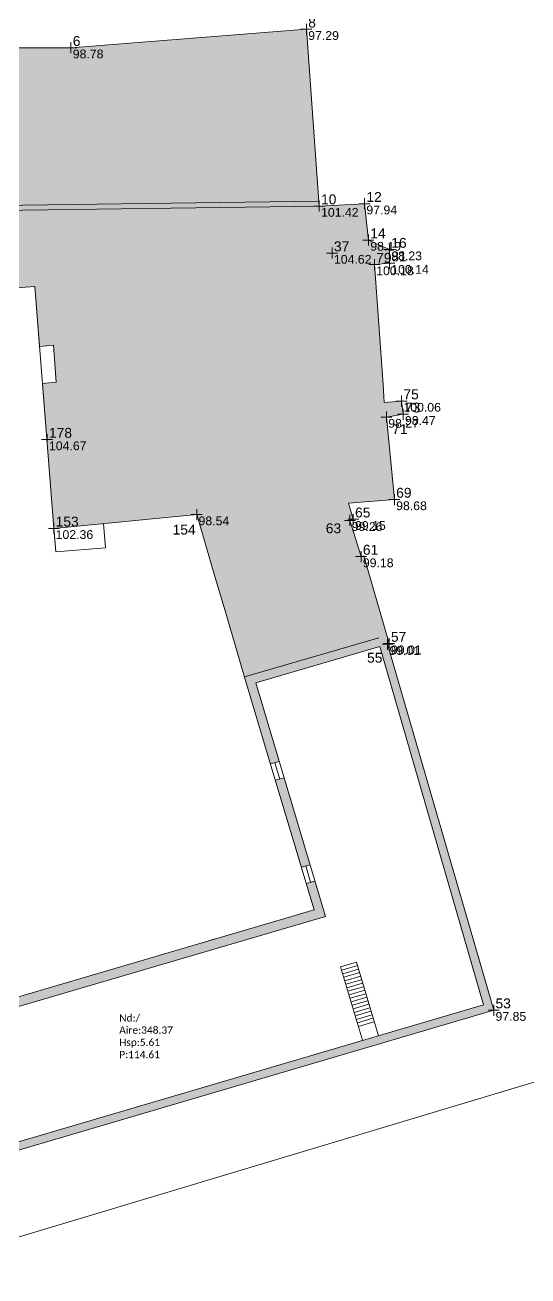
# Model space of a CAD drawing. Header units: metres. Extents: x 113120 to 240396, y 120329 to 242116.
# Drawn here: x 120245 to 120272.4, y 121005.1 to 121073.5 of the extents above; entities that cross this region are included whole.
import ezdxf
from ezdxf.enums import TextEntityAlignment as Align

# ---------------------------------------------------------------- set-up
doc = ezdxf.new("R2010")
doc.units = ezdxf.units.M
doc.header["$LTSCALE"] = 3
doc.header["$PDMODE"] = 2
doc.header["$PDSIZE"] = 0.3
doc.layers.get('0').update_dxf_attribs({"lineweight": 0})
for name, color, linetype, lineweight in [('Batiment', 4, 'Continuous', 0), ('Bpn_CaPa', 78, 'Continuous', 0), ('Hachure batiment', 11, 'Continuous', 0), ('Légende', 255, 'Continuous', 0), ('TopoAlt', 30, 'Continuous', 0), ('TOPOJIS', 5, 'Continuous', 0), ('TopoMat', 5, 'Continuous', 0)]:
    doc.layers.add(name, color=color, linetype=linetype, lineweight=lineweight)
doc.styles.add('Legend', font='')
doc.styles.get("Standard").update_dxf_attribs({"font": 'arial.ttf'})
doc.styles.get('Legend').set_extended_font_data('Calibri')

# ---------------------------------------------------------------- blocks, each defined once
blk = doc.blocks.new('TCPOINT')
at = {"color": 0}
blk.add_point((0, 0), dxfattribs=at)
at = {"layer": 'TopoAlt'}
blk.add_attdef('ALT', text='', height=0.3, dxfattribs=at).set_placement((0.1, -0.1), align=Align.TOP_LEFT)
at = {"layer": 'TopoMat'}
blk.add_attdef('MAT', (0.1, 0.1), '', height=0.3, dxfattribs=at)

msp = doc.modelspace()

# ---------------------------------------------------------------- hatches: boundary and pattern name
at = {"layer": 'Hachure batiment'}
h = msp.add_hatch(color=256, dxfattribs=at)
h.dxf.hatch_style = 1
h.paths.add_polyline_path([(120240.135, 121072.242), (120247.473, 121072.253), (120260.337, 121073.26), (120261.037, 121063.599), (120240.71, 121063.324)])
h = msp.add_hatch(color=256, dxfattribs=at)
h.dxf.hatch_style = 1
h.paths.add_polyline_path([(120229.189, 121063.168), (120229.573, 121057.204), (120240.493, 121058.727), (120245.498, 121059.215), (120245.758, 121055.935), (120246.513, 121056.008), (120246.673, 121053.974), (120245.916, 121053.9), (120246.538, 121045.992), (120254.345, 121046.742), (120256.957, 121037.878), (120264.727, 121040.144), (120263.473, 121044.494), (120263.323, 121044.45), (120262.713, 121046.425), (120262.896, 121046.488), (120262.635, 121047.375), (120265.142, 121047.566), (120264.709, 121052.07), (120265.621, 121052.224), (120265.538, 121052.946), (120264.593, 121052.878), (120264.051, 121060.405), (120264.875, 121060.481), (120264.876, 121061.221), (120263.728, 121061.743), (120263.516, 121063.73), (120261.037, 121063.599)])
h = msp.add_hatch(color=256, dxfattribs=at)
h.dxf.hatch_style = 1
h.paths.add_polyline_path([(120233.591, 121013.272), (120234.49, 121013.539), (120234.63, 121013.059), (120235.205, 121013.23), (120236.155, 121009.986), (120270.019, 121019.966), (120264.343, 121039.532), (120257.572, 121037.56), (120258.857, 121033.257), (120258.377, 121033.118), (120256.957, 121037.88), (120264.727, 121040.144), (120264.857, 121039.694), (120264.77, 121039.656), (120270.57, 121019.665), (120235.853, 121009.433), (120234.921, 121012.615), (120233.878, 121012.305)])
h = msp.add_hatch(color=256, dxfattribs=at)
h.dxf.hatch_style = 1
h.paths.add_polyline_path([(120259.123, 121032.366), (120260.543, 121027.614), (120260.063, 121027.474), (120258.643, 121032.226)], flags=17)
h = msp.add_hatch(color=256, dxfattribs=at)
h.dxf.hatch_style = 1
h.paths.add_polyline_path([(120242.612, 121019.816), (120260.758, 121025.146), (120260.329, 121026.583), (120260.809, 121026.722), (120261.387, 121024.788), (120242.763, 121019.319)], flags=17)

# ---------------------------------------------------------------- linework, layer by layer
at = {"layer": 'Batiment'}
for p, q in [((120247.473, 121072.253), (120260.337, 121073.26)), ((120260.337, 121073.26), (120261.037, 121063.599)), ((120239.623, 121072.241), (120247.473, 121072.253)), ((120229.189, 121063.168), (120261.037, 121063.599)), ((120240.693, 121063.587), (120261.033, 121063.863)), ((120261.037, 121063.599), (120263.516, 121063.73)), ((120263.516, 121063.73), (120263.728, 121061.743)), ((120263.728, 121061.743), (120264.876, 121061.221)), ((120264.875, 121060.481, 100.14), (120264.876, 121061.221, 98.227)), ((120245.498, 121059.215), (120245.756, 121055.934)), ((120246.513, 121056.008), (120246.673, 121053.974)), ((120245.916, 121053.9), (120246.264, 121049.483)), ((120264.593, 121052.878), (120264.523, 121053.853, 100.035)), ((120265.538, 121052.946, 100.057), (120264.593, 121052.878)), ((120265.621, 121052.224), (120265.538, 121052.946)), ((120264.709, 121052.07), (120265.621, 121052.224)), ((120265.142, 121047.566), (120264.709, 121052.07)), ((120246.268, 121049.483), (120246.466, 121046.91)), ((120262.635, 121047.375, 98.647), (120265.142, 121047.566, 98.679)), ((120262.896, 121046.488), (120262.635, 121047.375)), ((120246.466, 121046.91), (120246.538, 121045.992)), ((120246.538, 121045.992), (120254.345, 121046.742)), ((120254.345, 121046.742), (120255.303, 121043.492)), ((120262.713, 121046.425), (120262.896, 121046.488)), ((120246.837, 121046.021), (120246.837, 121046.016)), ((120263.323, 121044.45), (120262.713, 121046.425)), ((120255.303, 121043.492), (120255.988, 121041.167)), ((120255.988, 121041.167), (120256.907, 121038.049)), ((120264.3, 121040.019, 99.085), (120256.957, 121037.88, 100.648)), ((120264.343, 121039.532, 99.104), (120257.572, 121037.56, 100.545)), ((120258.675, 121032.121), (120256.907, 121038.049)), ((120257.572, 121037.56), (120261.387, 121024.788)), ((120265.598, 121035.221, 99.104), (120265.594, 121035.22, 99.105)), ((120265.858, 121034.328, 99.104), (120265.853, 121034.327, 99.105)), ((120258.857, 121033.257, 100.539), (120258.377, 121033.118, 100.641)), ((120258.617, 121033.187, 100.59), (120258.883, 121032.296, 100.589)), ((120259.123, 121032.366, 100.538), (120258.643, 121032.226, 100.64)), ((120258.675, 121032.121), (120260.758, 121025.146)), ((120267.246, 121029.566, 99.104), (120267.235, 121029.563, 99.106)), ((120267.506, 121028.673, 99.104), (120267.494, 121028.67, 99.106)), ((120260.543, 121027.614, 100.531), (120260.063, 121027.474, 100.633)), ((120260.303, 121027.544, 100.582), (120260.569, 121026.653, 100.581)), ((120260.809, 121026.722, 100.53), (120260.329, 121026.583, 100.632)), ((120268.481, 121026.872), (120268.479, 121026.871)), ((120260.484, 121026.064), (120260.758, 121025.146)), ((120260.758, 121025.146), (120232.528, 121016.855)), ((120261.387, 121024.788), (120232.675, 121016.356)), ((120255.353, 121023.558), (120254.982, 121023.449)), ((120263.072, 121022.292), (120262.208, 121022.038)), ((120262.208, 121022.038), (120263.409, 121018.018)), ((120263.128, 121022.1), (120262.265, 121021.847)), ((120263.184, 121021.908), (120262.322, 121021.655)), ((120263.072, 121022.292), (120264.273, 121018.267)), ((120263.241, 121021.716), (120262.38, 121021.463)), ((120263.297, 121021.524), (120262.437, 121021.272)), ((120263.353, 121021.332), (120262.494, 121021.08)), ((120263.41, 121021.14), (120262.551, 121020.888)), ((120263.466, 121020.949), (120262.609, 121020.697)), ((120263.522, 121020.757), (120262.666, 121020.505)), ((120263.579, 121020.565), (120262.723, 121020.313)), ((120236.155, 121009.986, 98.91), (120270.019, 121019.966, 97.862)), ((120263.635, 121020.373), (120262.78, 121020.122)), ((120263.691, 121020.181), (120262.838, 121019.93)), ((120263.748, 121019.989), (120262.895, 121019.739)), ((120235.853, 121009.433, 98.923), (120270.57, 121019.665, 97.849)), ((120263.804, 121019.797), (120262.952, 121019.547)), ((120263.86, 121019.605), (120263.009, 121019.355)), ((120263.917, 121019.413), (120263.067, 121019.164)), ((120263.973, 121019.221), (120263.124, 121018.972)), ((120264.03, 121019.03), (120263.181, 121018.78))]:
    msp.add_line(p, q, dxfattribs=at)
at = {"layer": 'Batiment', "flags": 128}
for points in [[(120264.523, 121053.853), (120264.051, 121060.405), (120264.875, 121060.481)], [(120240.493, 121058.727), (120244.991, 121059.165)], [(120244.991, 121059.165), (120245.498, 121059.215)], [(120245.756, 121055.934), (120246.513, 121056.008)], [(120245.916, 121053.9), (120246.673, 121053.974)], [(120270.57, 121019.665), (120264.77, 121039.656), (120264.857, 121039.694), (120263.473, 121044.494), (120263.323, 121044.45)], [(120270.019, 121019.966), (120264.343, 121039.532)]]:
    msp.add_lwpolyline(points, dxfattribs=at)
at = {"layer": 'Bpn_CaPa'}
for p, q in [((120245.498, 121059.215), (120246.268, 121049.483)), ((120246.472, 121046.911), (120246.646, 121044.715)), ((120246.646, 121044.715), (120246.538, 121045.992)), ((120249.361, 121044.93), (120249.249, 121046.253)), ((120249.249, 121046.253), (120249.361, 121044.93)), ((120246.646, 121044.717), (120249.361, 121044.93)), ((120249.361, 121044.93), (120246.646, 121044.717)), ((120237.527, 121005.141), (120310.888, 121027.197)), ((120310.888, 121027.197), (120237.527, 121005.141))]:
    msp.add_line(p, q, dxfattribs=at)

# ---------------------------------------------------------------- block references
at = {"layer": 'TOPOJIS'}
ref = msp.add_blockref('TCPOINT', (120260.337, 121073.26, 97.288), dxfattribs=at)
ref.add_attrib('MAT', '8', (120260.437, 121073.36, 97.288), dxfattribs={"layer": 'TopoMat', "height": 0.54})
ref.add_attrib('ALT', '97.29', dxfattribs={"layer": 'TopoAlt', "height": 0.48}).set_placement((120260.437, 121073.16, 97.288), align=Align.TOP_LEFT)
ref = msp.add_blockref('TCPOINT', (120247.473, 121072.253, 98.776), dxfattribs=at)
ref.add_attrib('MAT', '6', (120247.573, 121072.353, 98.776), dxfattribs={"layer": 'TopoMat', "height": 0.54})
ref.add_attrib('ALT', '98.78', dxfattribs={"layer": 'TopoAlt', "height": 0.48}).set_placement((120247.573, 121072.153, 98.776), align=Align.TOP_LEFT)
ref = msp.add_blockref('TCPOINT', (120261.037, 121063.599, 101.416), dxfattribs=at)
ref.add_attrib('MAT', '10', (120261.137, 121063.699, 101.416), dxfattribs={"layer": 'TopoMat', "height": 0.54})
ref.add_attrib('ALT', '101.42', dxfattribs={"layer": 'TopoAlt', "height": 0.48}).set_placement((120261.137, 121063.499, 101.416), align=Align.TOP_LEFT)
ref = msp.add_blockref('TCPOINT', (120263.516, 121063.73, 97.94), dxfattribs=at)
ref.add_attrib('MAT', '12', (120263.616, 121063.83, 97.94), dxfattribs={"layer": 'TopoMat', "height": 0.54})
ref.add_attrib('ALT', '97.94', dxfattribs={"layer": 'TopoAlt', "height": 0.48}).set_placement((120263.616, 121063.63, 97.94), align=Align.TOP_LEFT)
ref = msp.add_blockref('TCPOINT', (120263.728, 121061.743, 98.195), dxfattribs=at)
ref.add_attrib('MAT', '14', (120263.828, 121061.843, 98.195), dxfattribs={"layer": 'TopoMat', "height": 0.54})
ref.add_attrib('ALT', '98.19', dxfattribs={"layer": 'TopoAlt', "height": 0.48}).set_placement((120263.828, 121061.643, 98.195), align=Align.TOP_LEFT)
ref = msp.add_blockref('TCPOINT', (120261.743, 121061.032, 104.622), dxfattribs=at)
ref.add_attrib('MAT', '37', (120261.843, 121061.132, 104.622), dxfattribs={"layer": 'TopoMat', "height": 0.54})
ref.add_attrib('ALT', '104.62', dxfattribs={"layer": 'TopoAlt', "height": 0.48}).set_placement((120261.843, 121060.932, 104.622), align=Align.TOP_LEFT)
ref = msp.add_blockref('TCPOINT', (120264.876, 121061.221, 98.227), dxfattribs=at)
ref.add_attrib('MAT', '16', (120264.976, 121061.321, 98.227), dxfattribs={"layer": 'TopoMat', "height": 0.54})
ref.add_attrib('ALT', '98.23', dxfattribs={"layer": 'TopoAlt', "height": 0.48}).set_placement((120264.976, 121061.121, 98.227), align=Align.TOP_LEFT)
ref = msp.add_blockref('TCPOINT', (120264.051, 121060.405, 100.175), dxfattribs=at)
ref.add_attrib('MAT', '79', (120264.151, 121060.505, 100.175), dxfattribs={"layer": 'TopoMat', "height": 0.54})
ref.add_attrib('ALT', '100.18', dxfattribs={"layer": 'TopoAlt', "height": 0.48}).set_placement((120264.151, 121060.305, 100.175), align=Align.TOP_LEFT)
ref = msp.add_blockref('TCPOINT', (120264.875, 121060.481, 100.14), dxfattribs=at)
ref.add_attrib('MAT', '81', (120264.975, 121060.581, 100.14), dxfattribs={"layer": 'TopoMat', "height": 0.54})
ref.add_attrib('ALT', '100.14', dxfattribs={"layer": 'TopoAlt', "height": 0.48}).set_placement((120264.975, 121060.381, 100.14), align=Align.TOP_LEFT)
ref = msp.add_blockref('TCPOINT', (120265.538, 121052.946, 100.057), dxfattribs=at)
ref.add_attrib('MAT', '75', (120265.638, 121053.046, 100.057), dxfattribs={"layer": 'TopoMat', "height": 0.54})
ref.add_attrib('ALT', '100.06', dxfattribs={"layer": 'TopoAlt', "height": 0.48}).set_placement((120265.638, 121052.846, 100.057), align=Align.TOP_LEFT)
ref = msp.add_blockref('TCPOINT', (120265.621, 121052.224, 98.471), dxfattribs=at)
ref.add_attrib('MAT', '73', (120265.721, 121052.324, 98.471), dxfattribs={"layer": 'TopoMat', "height": 0.54})
ref.add_attrib('ALT', '98.47', dxfattribs={"layer": 'TopoAlt', "height": 0.48}).set_placement((120265.721, 121052.124, 98.471), align=Align.TOP_LEFT)
ref = msp.add_blockref('TCPOINT', (120264.709, 121052.07, 98.27), dxfattribs=at)
ref.add_attrib('MAT', '71', (120265.024, 121051.145, 98.27), dxfattribs={"layer": 'TopoMat', "height": 0.54})
ref.add_attrib('ALT', '98.27', dxfattribs={"layer": 'TopoAlt', "height": 0.48}).set_placement((120264.809, 121051.97, 98.27), align=Align.TOP_LEFT)
ref = msp.add_blockref('TCPOINT', (120246.173, 121050.842, 104.666), dxfattribs=at)
ref.add_attrib('MAT', '178', (120246.273, 121050.942, 104.666), dxfattribs={"layer": 'TopoMat', "height": 0.54})
ref.add_attrib('ALT', '104.67', dxfattribs={"layer": 'TopoAlt', "height": 0.48}).set_placement((120246.273, 121050.742, 104.666), align=Align.TOP_LEFT)
ref = msp.add_blockref('TCPOINT', (120265.142, 121047.566, 98.679), dxfattribs=at)
ref.add_attrib('MAT', '69', (120265.242, 121047.666, 98.679), dxfattribs={"layer": 'TopoMat', "height": 0.54})
ref.add_attrib('ALT', '98.68', dxfattribs={"layer": 'TopoAlt', "height": 0.48}).set_placement((120265.242, 121047.466, 98.679), align=Align.TOP_LEFT)
ref = msp.add_blockref('TCPOINT', (120246.538, 121045.992, 102.355), dxfattribs=at)
ref.add_attrib('MAT', '153', (120246.638, 121046.092, 102.355), dxfattribs={"layer": 'TopoMat', "height": 0.54})
ref.add_attrib('ALT', '102.36', dxfattribs={"layer": 'TopoAlt', "height": 0.48}).set_placement((120246.638, 121045.892, 102.355), align=Align.TOP_LEFT)
ref = msp.add_blockref('TCPOINT', (120254.345, 121046.742, 98.539), dxfattribs=at)
ref.add_attrib('MAT', '154', (120253.028, 121045.653, 98.539), dxfattribs={"layer": 'TopoMat', "height": 0.54})
ref.add_attrib('ALT', '98.54', dxfattribs={"layer": 'TopoAlt', "height": 0.48}).set_placement((120254.445, 121046.642, 98.539), align=Align.TOP_LEFT)
ref = msp.add_blockref('TCPOINT', (120262.713, 121046.425, 99.256), dxfattribs=at)
ref.add_attrib('MAT', '63', (120261.396, 121045.725, 99.256), dxfattribs={"layer": 'TopoMat', "height": 0.54})
ref.add_attrib('ALT', '99.26', dxfattribs={"layer": 'TopoAlt', "height": 0.48}).set_placement((120262.813, 121046.325, 99.256), align=Align.TOP_LEFT)
ref = msp.add_blockref('TCPOINT', (120262.896, 121046.488, 99.149), dxfattribs=at)
ref.add_attrib('MAT', '65', (120262.996, 121046.588, 99.149), dxfattribs={"layer": 'TopoMat', "height": 0.54})
ref.add_attrib('ALT', '99.15', dxfattribs={"layer": 'TopoAlt', "height": 0.48}).set_placement((120262.996, 121046.388, 99.149), align=Align.TOP_LEFT)
ref = msp.add_blockref('TCPOINT', (120263.323, 121044.45, 99.181), dxfattribs=at)
ref.add_attrib('MAT', '61', (120263.423, 121044.55, 99.181), dxfattribs={"layer": 'TopoMat', "height": 0.54})
ref.add_attrib('ALT', '99.18', dxfattribs={"layer": 'TopoAlt', "height": 0.48}).set_placement((120263.423, 121044.35, 99.181), align=Align.TOP_LEFT)
ref = msp.add_blockref('TCPOINT', (120264.857, 121039.694, 99.009), dxfattribs=at)
ref.add_attrib('MAT', '57', (120264.957, 121039.794, 99.009), dxfattribs={"layer": 'TopoMat', "height": 0.54})
ref.add_attrib('ALT', '99.01', dxfattribs={"layer": 'TopoAlt', "height": 0.48}).set_placement((120264.957, 121039.594, 99.009), align=Align.TOP_LEFT)
ref = msp.add_blockref('TCPOINT', (120264.77, 121039.656, 99.013), dxfattribs=at)
ref.add_attrib('MAT', '55', (120263.652, 121038.652, 99.013), dxfattribs={"layer": 'TopoMat', "height": 0.54})
ref.add_attrib('ALT', '99.01', dxfattribs={"layer": 'TopoAlt', "height": 0.48}).set_placement((120264.87, 121039.556, 99.013), align=Align.TOP_LEFT)
ref = msp.add_blockref('TCPOINT', (120270.57, 121019.665, 97.849), dxfattribs=at)
ref.add_attrib('MAT', '53', (120270.67, 121019.765, 97.849), dxfattribs={"layer": 'TopoMat', "height": 0.54})
ref.add_attrib('ALT', '97.85', dxfattribs={"layer": 'TopoAlt', "height": 0.48}).set_placement((120270.67, 121019.565, 97.849), align=Align.TOP_LEFT)

# ---------------------------------------------------------------- texts
at = {"layer": 'Légende', "insert": (120250.11, 121017.038), "char_height": 0.4, "attachment_point": 7, "style": 'Legend'}
msp.add_mtext('Nd:/\\PAire:348.37\\PHsp:5.61\\PP:114.61', dxfattribs=at)

doc.saveas('drawing.dxf')
